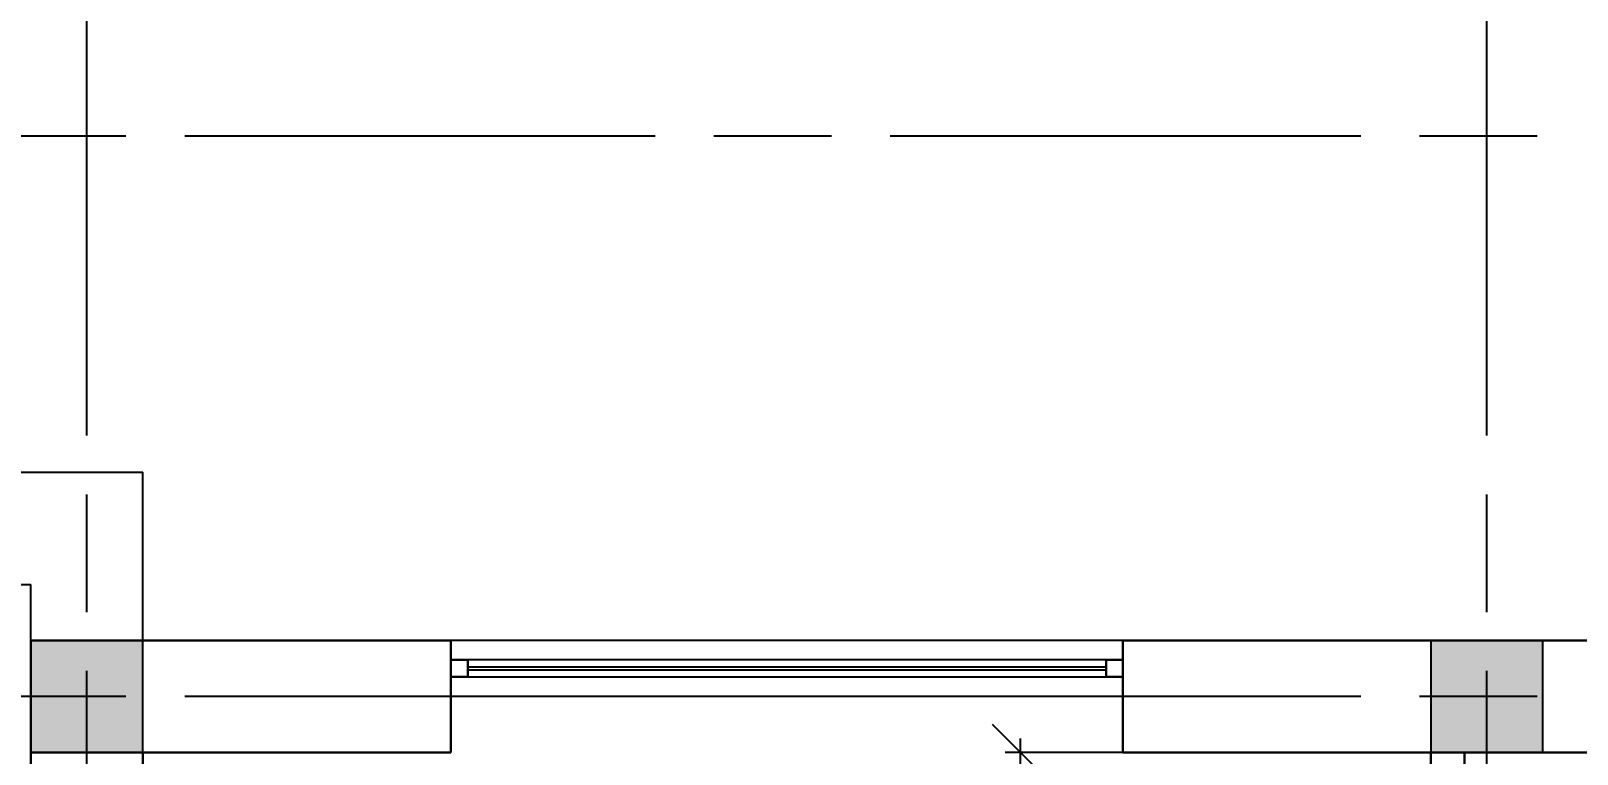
# Model space of a CAD drawing. Header units: inches. Extents: x 2870606 to 3671143, y -733551 to -473558.
# Drawn here: x 3539744 to 3545266, y -500629 to -498048 of the extents above; entities that cross this region are included whole.
import ezdxf

# ---------------------------------------------------------------- set-up
doc = ezdxf.new("R2010")
doc.units = ezdxf.units.IN
doc.header["$MEASUREMENT"] = 0
doc.linetypes.add('ACAD_ISO08W100', pattern=[36, 24, -3, 6, -3])
doc.layers.add('A_Windows', color=160, linetype='Continuous')
doc.styles.add('J~stule', font='dutch.ttf')
doc.dimstyles.new('J~style', dxfattribs={"dimscale": 100, "dimtxt": 2.5, "dimasz": 2, "dimexe": 0.55, "dimexo": 0.725, "dimtad": 1, "dimdec": 0, "dimdsep": 46, "dimtxsty": 'J~stule', "dimblk": 'OBLIQUE', "dimcen": 2, "dimdle": 0.5, "dimadec": 0, "dimazin": 0, "dimtfac": 1, "dimtdec": 0, "dimtmove": 0, "dimatfit": 3, "dimfxl": 1, "dimarcsym": 0})

# ---------------------------------------------------------------- blocks, each defined once
blk = doc.blocks.new('_Oblique')
at = {"color": 0, "linetype": 'ByBlock', "lineweight": -2}
blk.add_line((-0.5, -0.5), (0.5, 0.5), dxfattribs=at)
blk = doc.blocks.new('*D817')
at = {"color": 0, "lineweight": -2, "transparency": 16777216}
for p, q in [((3543946.4, -500623.1), (3543222.7, -500623.1)), ((3543277.7, -505273.2), (3543277.7, -500573.1)), ((3543841.2, -505223.2), (3543222.7, -505223.2))]:
    blk.add_line(p, q, dxfattribs=at)
at = {"layer": 'Defpoints', "color": 0, "lineweight": 35, "transparency": 16777216}
for p in [(3543277.7, -500623.1), (3544018.9, -500623.1), (3543913.7, -505223.2)]:
    blk.add_point(p, dxfattribs=at)
at = {"color": 0, "lineweight": -2, "transparency": 16777216, "xscale": 200, "yscale": 200, "zscale": 200}
for p, rotation in [((3543277.7, -500623.1), 90), ((3543277.7, -505223.2), 270)]:
    blk.add_blockref('_Oblique', p, dxfattribs=dict(at, rotation=rotation))
at = {"color": 0, "transparency": 16777216, "insert": (3543087.6, -502923.2), "char_height": 250, "attachment_point": 5, "rotation": 90, "style": 'J~stule'}
blk.add_mtext('4600', dxfattribs=at)
blk = doc.blocks.new('*U56')
at = {"color": 7, "lineweight": 30}
for points in [[(0, 60), (60, 60), (60, 0), (0, 0)], [(2400, 60), (2340, 60), (2340, 0), (2400, 0)]]:
    blk.add_lwpolyline(points, close=True, dxfattribs=at)
at = {"color": 4, "lineweight": 25}
for points in [[(60, 60), (2340, 60), (2340, 0), (60, 0)], [(60, 35), (2340, 35), (2340, 25), (60, 25)]]:
    blk.add_lwpolyline(points, close=True, dxfattribs=at)

msp = doc.modelspace()

# ---------------------------------------------------------------- hatches: boundary and pattern name
h = msp.add_hatch(color=256)
h.dxf.hatch_style = 1
h.paths.add_polyline_path([(3539743.68, -500223.13), (3539743.68, -500623.13), (3540143.68, -500623.13), (3540143.68, -500223.13)])
h = msp.add_hatch(color=256)
h.dxf.hatch_style = 1
h.paths.add_polyline_path([(3544743.68, -500223.13), (3544743.68, -500623.13), (3545143.68, -500623.13), (3545143.68, -500223.13)])

# ---------------------------------------------------------------- linework, layer by layer
at = {"color": 252, "linetype": 'ACAD_ISO08W100', "ltscale": 70}
for p, q in [((3539943.68, -524692.02), (3539943.68, -496403.85)), ((3544943.68, -524692.02), (3544943.68, -496403.85)), ((3587332.87, -498423.13), (3525281.82, -498423.13)), ((3587332.87, -500423.13), (3525281.82, -500423.13))]:
    msp.add_line(p, q, dxfattribs=at)
at = {"lineweight": 30}
for p, q in [((3541243.68, -500223.13), (3539743.68, -500223.13)), ((3539743.68, -500223.13), (3539743.68, -508423.13)), ((3541243.68, -500623.13), (3541243.68, -500223.13)), ((3545143.68, -500223.13), (3543643.68, -500223.13)), ((3543643.68, -500623.13), (3543643.68, -500223.13)), ((3545143.68, -500223.13), (3545143.68, -500223.13)), ((3539743.68, -500623.13), (3541243.68, -500623.13)), ((3540143.68, -500623.13), (3540143.68, -505223.17)), ((3543643.68, -500623.13), (3545143.68, -500623.13)), ((3544743.68, -500623.13), (3544743.68, -504053.17)), ((3544863.68, -500623.13), (3544863.68, -504053.17))]:
    msp.add_line(p, q, dxfattribs=at)
for p, q in [((3543643.68, -500223.13), (3541243.68, -500223.13)), ((3543643.68, -500423.13), (3543643.68, -500223.13)), ((3543643.68, -500423.13), (3541243.68, -500423.13))]:
    msp.add_line(p, q)
at = {"elevation": -6.31}
for points in [[(3535143.68, -499623.13), (3540143.68, -499623.13)], [(3535143.68, -500023.13), (3539743.68, -500023.13)]]:
    msp.add_lwpolyline(points, dxfattribs=at)
for points in [[(3540143.68, -500223.13), (3540143.68, -499623.13)], [(3539743.68, -500223.13), (3539743.68, -500023.13)]]:
    msp.add_lwpolyline(points)
for points in [[(3540143.68, -500623.13), (3540143.68, -500223.13), (3539743.68, -500223.13), (3539743.68, -500623.13)], [(3545143.68, -500623.13), (3545143.68, -500223.13), (3544743.68, -500223.13), (3544743.68, -500623.13)]]:
    msp.add_lwpolyline(points, close=True)
at = {"lineweight": 30}
msp.add_lwpolyline([(3544863.68, -500623.13), (3546243.68, -500623.13), (3546243.68, -500223.13), (3545143.68, -500223.13)], dxfattribs=at)

# ---------------------------------------------------------------- block references
at = {"layer": 'A_Windows', "color": 5, "lineweight": 30, "xscale": -1, "rotation": 359.9999846070635}
msp.add_blockref('*U56', (3543643.68, -500353.13), dxfattribs=at)

# ---------------------------------------------------------------- dimensions: what is measured, and where the dimension line sits
dim = msp.add_linear_dim(base=(3543277.66, -500623.13), p1=(3543913.68, -505223.17), p2=(3544018.89, -500623.13), angle=90, dimstyle='J~style', override={"dimdec": 1, "dimtdec": 1})
dim.commit()
dim.dimension.update_dxf_attribs({"geometry": '*D817', "text_midpoint": (3543087.65, -502923.15)})

doc.saveas('drawing.dxf')
